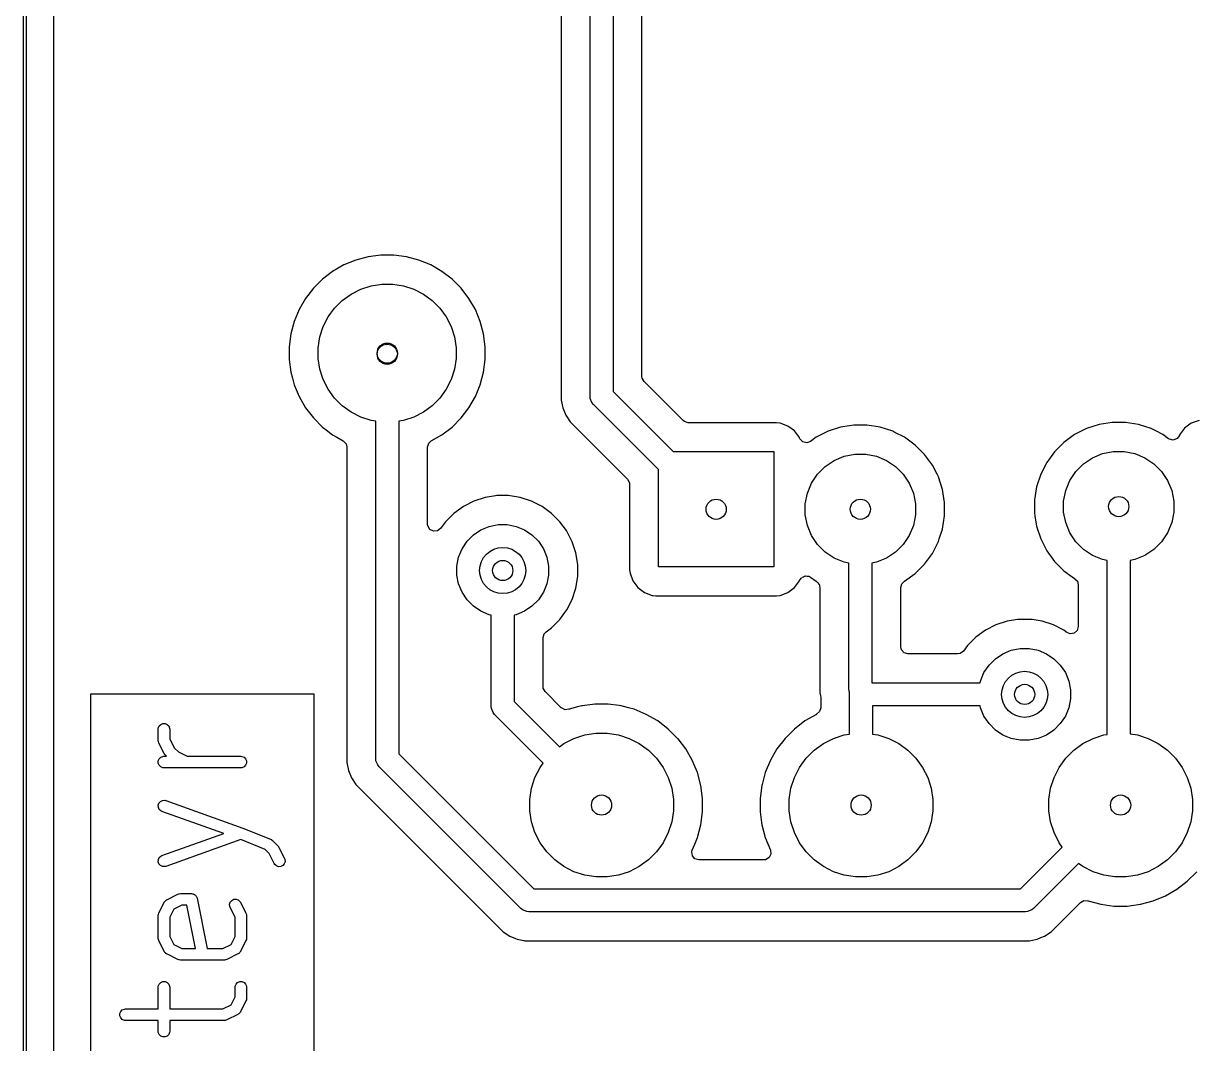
# Model space of a CAD drawing. Header units: millimetres. Extents: x 121.3 to 153.8, y -119.7 to -62.2.
# Drawn here: x 121.27 to 141.58, y -100.44 to -82.75 of the extents above; entities that cross this region are included whole.
import ezdxf

# ---------------------------------------------------------------- set-up
doc = ezdxf.new("R2010")
doc.units = ezdxf.units.MM
doc.layers.add('BLACK', color=250, linetype='CONTINUOUS')

msp = doc.modelspace()

# ---------------------------------------------------------------- linework, layer by layer
at = {"layer": 'BLACK', "linetype": 'CONTINUOUS'}
for p, q in [((121.275, -114.71), (121.275, -67.21)), ((121.325, -67.21), (121.325, -114.71)), ((132.0005, -88.868481), (132.0005, -70.921518)), ((131.5, -73.027681), (131.5, -89.127157)), ((131.1, -89.21), (131.1, -73.230785)), ((130.5995, -73.855285), (130.5995, -89.141006)), ((121.8005, -109.207731), (121.8005, -80.6597)), ((127.036046, -86.849699), (126.830114, -86.934999)), ((127.036056, -86.849696), (127.036046, -86.849699)), ((127.251374, -86.792002), (127.036056, -86.849696)), ((127.251377, -86.792001), (127.251374, -86.792002)), ((127.251384, -86.792), (127.251377, -86.792001)), ((127.47237, -86.762907), (127.251384, -86.792)), ((127.472374, -86.762906), (127.47237, -86.762907)), ((127.47238, -86.762906), (127.472374, -86.762906)), ((127.695294, -86.762906), (127.47238, -86.762906)), ((127.6953, -86.762906), (127.695294, -86.762906)), ((127.695303, -86.762907), (127.6953, -86.762906)), ((127.916289, -86.792), (127.695303, -86.762907)), ((127.916294, -86.792001), (127.916289, -86.792)), ((127.9163, -86.792002), (127.916294, -86.792001)), ((128.131618, -86.849696), (127.9163, -86.792002)), ((128.13162, -86.849697), (128.131618, -86.849696)), ((128.131627, -86.849699), (128.13162, -86.849697)), ((128.337559, -86.934999), (128.131627, -86.849699)), ((126.637054, -87.046464), (126.460214, -87.182157)), ((126.637063, -87.046458), (126.637054, -87.046464)), ((126.83011, -86.935001), (126.637063, -87.046458)), ((126.830114, -86.934999), (126.83011, -86.935001)), ((128.337563, -86.935001), (128.337559, -86.934999)), ((128.530611, -87.046458), (128.337563, -86.935001)), ((128.530617, -87.046463), (128.530611, -87.046458)), ((128.530619, -87.046464), (128.530617, -87.046463)), ((128.707459, -87.182157), (128.530619, -87.046464)), ((126.460207, -87.182163), (126.302594, -87.339776)), ((126.460214, -87.182157), (126.460207, -87.182163)), ((127.124617, -87.354751), (127.303703, -87.296562)), ((127.303703, -87.296562), (127.489686, -87.267105)), ((127.489686, -87.267105), (127.677988, -87.267105)), ((127.677988, -87.267105), (127.863971, -87.296562)), ((127.863971, -87.296562), (128.043057, -87.354751)), ((128.707466, -87.182163), (128.707459, -87.182157)), ((128.865079, -87.339776), (128.707466, -87.182163)), ((126.166889, -87.516632), (126.055432, -87.709679)), ((126.166895, -87.516623), (126.166889, -87.516632)), ((126.302588, -87.339783), (126.166895, -87.516623)), ((126.302594, -87.339776), (126.302588, -87.339783)), ((126.804499, -87.550919), (126.956839, -87.440238)), ((126.956839, -87.440238), (127.124617, -87.354751)), ((128.043057, -87.354751), (128.210835, -87.440238)), ((128.210835, -87.440238), (128.363175, -87.550919)), ((128.865084, -87.339782), (128.865079, -87.339776)), ((129.000785, -87.516632), (128.865084, -87.339782)), ((129.112242, -87.70968), (129.000785, -87.516632)), ((126.05543, -87.709683), (125.97013, -87.915615)), ((126.055432, -87.709679), (126.05543, -87.709683)), ((126.560669, -87.836408), (126.67135, -87.684068)), ((126.67135, -87.684068), (126.804499, -87.550919)), ((128.363175, -87.550919), (128.496324, -87.684068)), ((128.496324, -87.684068), (128.607005, -87.836408)), ((129.197547, -87.915625), (129.112242, -87.70968)), ((125.970127, -87.915625), (125.912434, -88.13094)), ((125.97013, -87.915615), (125.970127, -87.915625)), ((126.475182, -88.004186), (126.560669, -87.836408)), ((128.607005, -87.836408), (128.692492, -88.004186)), ((129.255241, -88.130943), (129.197547, -87.915625)), ((125.912431, -88.130953), (125.883338, -88.351939)), ((125.912434, -88.13094), (125.912431, -88.130953)), ((126.416993, -88.183272), (126.475182, -88.004186)), ((128.692492, -88.004186), (128.750681, -88.183272)), ((129.284337, -88.351949), (129.255241, -88.130943)), ((126.387536, -88.369255), (126.416993, -88.183272)), ((128.750681, -88.183272), (128.780138, -88.369255)), ((125.883338, -88.351939), (125.883337, -88.351955)), ((125.883337, -88.351955), (125.883337, -88.574856)), ((126.387536, -88.557557), (126.387536, -88.369255)), ((128.780138, -88.369255), (128.780138, -88.557557)), ((129.284337, -88.574863), (129.284337, -88.351949)), ((125.883337, -88.574856), (125.883338, -88.574872)), ((125.883338, -88.574872), (125.912431, -88.795858)), ((126.416993, -88.74354), (126.387536, -88.557557)), ((126.475182, -88.922626), (126.416993, -88.74354)), ((128.750681, -88.74354), (128.692492, -88.922626)), ((128.780138, -88.557557), (128.750681, -88.74354)), ((129.255241, -88.795869), (129.284337, -88.574863)), ((125.912431, -88.795858), (125.912432, -88.795863)), ((125.912432, -88.795863), (125.912433, -88.795869)), ((125.912433, -88.795869), (125.938952, -88.894839)), ((125.938952, -88.894839), (125.970127, -89.011186)), ((126.560669, -89.090404), (126.475182, -88.922626)), ((128.692492, -88.922626), (128.607005, -89.090404)), ((129.197547, -89.011187), (129.255241, -88.795869)), ((132.003334, -88.894839), (132.0005, -88.868481)), ((132.036819, -88.956162), (132.003334, -88.894839)), ((125.970127, -89.011186), (125.97013, -89.011196)), ((125.97013, -89.011196), (126.05543, -89.217128)), ((126.67135, -89.242744), (126.560669, -89.090404)), ((128.607005, -89.090404), (128.496324, -89.242744)), ((129.112242, -89.217132), (129.197547, -89.011187)), ((130.5995, -89.141006), (130.5995, -89.278994)), ((131.5, -89.127157), (132.543985, -90.171142)), ((132.71498, -89.634323), (132.036819, -88.956162)), ((126.05543, -89.217128), (126.055432, -89.217132)), ((126.055432, -89.217132), (126.166889, -89.41018)), ((126.804499, -89.375893), (126.67135, -89.242744)), ((128.496324, -89.242744), (128.363175, -89.375893)), ((129.000785, -89.41018), (129.112242, -89.217132)), ((130.5995, -89.278996), (130.599499, -89.278996)), ((130.599499, -89.278996), (130.626418, -89.414322)), ((130.5995, -89.278994), (130.5995, -89.278996)), ((131.103843, -89.249018), (131.1, -89.21)), ((131.133706, -89.321114), (131.103843, -89.249018)), ((131.158579, -89.351421), (131.133706, -89.321114)), ((132.287361, -90.480203), (131.158579, -89.351421)), ((126.166889, -89.41018), (126.166894, -89.410186)), ((126.166894, -89.410186), (126.166895, -89.410188)), ((126.166895, -89.410188), (126.302588, -89.587028)), ((126.956839, -89.486574), (126.804499, -89.375893)), ((127.124617, -89.572061), (126.956839, -89.486574)), ((128.210835, -89.486574), (128.043057, -89.572061)), ((128.363175, -89.375893), (128.210835, -89.486574)), ((128.865084, -89.58703), (129.000785, -89.41018)), ((130.626418, -89.414322), (130.626421, -89.414332)), ((130.626421, -89.414332), (130.679222, -89.541807)), ((130.679222, -89.541807), (130.755887, -89.656545)), ((126.302588, -89.587028), (126.302594, -89.587035)), ((126.302594, -89.587035), (126.460207, -89.744648)), ((126.460207, -89.744648), (126.460214, -89.744654)), ((126.460214, -89.744654), (126.524062, -89.793646)), ((127.303703, -89.63025), (127.124617, -89.572061)), ((127.383837, -89.642942), (127.303703, -89.63025)), ((127.383837, -95.493837), (127.383837, -89.642942)), ((127.863971, -89.63025), (127.783837, -89.642942)), ((127.783837, -89.642942), (127.783837, -95.410994)), ((128.043057, -89.572061), (127.863971, -89.63025)), ((128.530611, -89.880354), (128.707461, -89.744653)), ((128.707461, -89.744653), (128.865084, -89.58703)), ((130.755887, -89.656545), (130.755888, -89.656546)), ((130.755888, -89.656546), (131.750542, -90.651199)), ((132.735622, -89.650957), (132.71498, -89.634323)), ((132.802661, -89.670642), (132.735622, -89.650957)), ((134.335226, -89.670642), (132.802661, -89.670642)), ((134.335234, -89.670642), (134.335226, -89.670642)), ((134.335242, -89.670642), (134.335234, -89.670642)), ((134.335244, -89.670643), (134.335242, -89.670642)), ((134.394844, -89.67705), (134.335244, -89.670643)), ((134.529689, -89.727344), (134.394843, -89.67705)), ((134.394843, -89.67705), (134.394844, -89.67705)), ((134.529696, -89.727348), (134.529689, -89.727344)), ((134.644905, -89.813594), (134.529696, -89.727348)), ((135.445355, -89.746605), (135.226726, -89.817642)), ((135.445358, -89.746605), (135.445355, -89.746605)), ((135.596731, -89.722629), (135.445358, -89.746605)), ((135.672417, -89.710642), (135.596731, -89.722629)), ((135.902305, -89.710642), (135.672417, -89.710642)), ((135.97799, -89.722629), (135.902305, -89.710642)), ((136.129364, -89.746605), (135.97799, -89.722629)), ((136.347995, -89.817642), (136.129364, -89.746605)), ((139.92529, -89.699764), (139.706661, -89.770801)), ((139.925293, -89.699764), (139.92529, -89.699764)), ((140.076666, -89.675788), (139.925293, -89.699764)), ((140.152352, -89.663801), (140.076666, -89.675788)), ((140.38224, -89.663801), (140.152352, -89.663801)), ((140.457925, -89.675788), (140.38224, -89.663801)), ((140.609299, -89.699764), (140.457925, -89.675788)), ((140.82793, -89.770801), (140.609299, -89.699764)), ((141.52496, -89.680507), (141.409751, -89.766753)), ((141.524967, -89.680503), (141.52496, -89.680507)), ((141.659812, -89.630209), (141.524967, -89.680503)), ((126.524062, -89.793646), (126.637063, -89.880354)), ((126.637063, -89.880354), (126.637065, -89.880355)), ((126.637065, -89.880355), (126.637069, -89.880358)), ((126.637069, -89.880358), (126.709218, -89.922013)), ((126.709218, -89.922013), (126.821337, -89.986745)), ((128.346336, -89.986745), (128.530611, -89.880354)), ((134.644908, -89.813597), (134.644905, -89.813594)), ((134.731154, -89.928806), (134.644908, -89.813597)), ((134.731159, -89.928815), (134.731154, -89.928806)), ((134.734115, -89.93674), (134.731159, -89.928815)), ((134.740627, -89.951274), (134.734115, -89.93674)), ((134.789321, -90.00138), (134.740627, -89.951274)), ((135.021892, -89.92201), (134.923182, -89.993727)), ((135.226726, -89.817642), (135.021892, -89.92201)), ((136.386167, -89.837092), (136.347995, -89.817642)), ((136.55283, -89.922011), (136.386167, -89.837092)), ((136.552832, -89.922012), (136.55283, -89.922011)), ((136.552833, -89.922013), (136.552832, -89.922012)), ((136.738806, -90.057129), (136.552833, -89.922013)), ((139.501823, -89.875172), (139.31585, -90.010288)), ((139.706661, -89.770801), (139.501823, -89.875172)), ((140.911915, -89.813594), (140.82793, -89.770801)), ((141.032765, -89.87517), (140.911915, -89.813594)), ((141.032767, -89.875171), (141.032765, -89.87517)), ((141.032768, -89.875172), (141.032767, -89.875171)), ((141.131474, -89.946885), (141.032768, -89.875172)), ((141.144927, -89.955397), (141.131474, -89.946885)), ((141.2132, -89.970251), (141.144927, -89.955397)), ((141.278665, -89.945837), (141.2132, -89.970251)), ((141.320539, -89.889906), (141.278665, -89.945837)), ((141.323497, -89.881973), (141.320539, -89.889906)), ((141.323502, -89.881965), (141.323497, -89.881973)), ((141.409748, -89.766756), (141.323502, -89.881965)), ((141.409751, -89.766753), (141.409748, -89.766756)), ((126.821337, -89.986745), (126.869553, -90.037312)), ((126.869553, -90.037312), (126.883337, -90.094132)), ((126.883337, -90.094132), (126.883337, -95.424843)), ((128.284337, -90.094132), (128.304022, -90.027093)), ((128.284337, -91.430628), (128.284337, -90.094132)), ((128.304022, -90.027093), (128.346336, -89.986745)), ((134.857375, -90.017206), (134.789321, -90.00138)), ((134.923182, -89.993727), (134.857375, -90.017206)), ((136.738811, -90.057133), (136.738806, -90.057129)), ((136.901369, -90.219691), (136.738811, -90.057133)), ((139.315845, -90.010292), (139.153287, -90.17285)), ((139.31585, -90.010288), (139.315845, -90.010292)), ((132.543985, -90.171142), (134.287361, -90.171142)), ((134.287361, -90.171142), (134.287361, -92.171142)), ((135.178343, -90.429052), (135.33482, -90.324498)), ((135.33482, -90.324498), (135.508688, -90.252479)), ((135.508688, -90.252479), (135.693265, -90.215765)), ((135.693265, -90.215765), (135.881457, -90.215765)), ((135.881457, -90.215765), (136.066034, -90.252479)), ((136.066034, -90.252479), (136.239902, -90.324498)), ((136.239902, -90.324498), (136.396379, -90.429052)), ((136.901373, -90.219696), (136.901369, -90.219691)), ((137.002457, -90.358828), (136.901373, -90.219696)), ((137.036492, -90.405673), (137.002457, -90.358828)), ((139.018167, -90.358828), (138.913796, -90.563666)), ((139.153283, -90.172855), (139.018167, -90.358828)), ((139.153287, -90.17285), (139.153283, -90.172855)), ((139.658278, -90.382211), (139.814755, -90.277657)), ((139.814755, -90.277657), (139.988623, -90.205638)), ((139.988623, -90.205638), (140.1732, -90.168924)), ((140.1732, -90.168924), (140.361392, -90.168924)), ((140.361392, -90.168924), (140.545969, -90.205638)), ((140.545969, -90.205638), (140.719837, -90.277657)), ((140.719837, -90.277657), (140.876314, -90.382211)), ((132.287361, -92.171142), (132.287361, -90.480203)), ((134.940717, -90.718601), (135.045271, -90.562124)), ((135.045271, -90.562124), (135.178343, -90.429052)), ((136.396379, -90.429052), (136.529451, -90.562124)), ((136.529451, -90.562124), (136.634005, -90.718601)), ((137.116992, -90.563664), (137.036492, -90.405673)), ((137.14086, -90.610507), (137.116992, -90.563664)), ((138.913796, -90.563666), (138.842759, -90.782295)), ((139.420652, -90.67176), (139.525206, -90.515283)), ((139.525206, -90.515283), (139.658278, -90.382211)), ((140.876314, -90.382211), (141.009386, -90.515283)), ((141.009386, -90.515283), (141.11394, -90.67176)), ((131.750542, -90.651199), (131.784027, -90.712522)), ((131.784027, -90.712522), (131.786861, -90.73888)), ((131.786861, -90.73888), (131.786861, -92.219012)), ((134.868698, -90.892469), (134.940717, -90.718601)), ((136.634005, -90.718601), (136.706024, -90.892469)), ((137.211897, -90.829136), (137.14086, -90.610507)), ((139.348633, -90.845628), (139.420652, -90.67176)), ((141.11394, -90.67176), (141.185959, -90.845628)), ((129.281289, -90.964983), (129.0866, -91.028242)), ((129.459153, -90.936812), (129.281289, -90.964983)), ((129.483472, -90.932961), (129.459153, -90.936812)), ((129.688176, -90.932961), (129.483472, -90.932961)), ((129.715819, -90.937339), (129.688176, -90.932961)), ((129.890358, -90.964983), (129.715819, -90.937339)), ((130.085047, -91.028242), (129.890358, -90.964983)), ((134.831984, -91.077046), (134.868698, -90.892469)), ((136.706024, -90.892469), (136.742738, -91.077046)), ((137.211897, -90.829137), (137.211897, -90.829136)), ((137.211898, -90.829141), (137.211897, -90.829137)), ((137.247861, -91.056198), (137.211898, -90.829141)), ((138.842759, -90.7823), (138.806796, -91.009357)), ((138.842759, -90.782295), (138.842759, -90.782298)), ((138.842759, -90.782298), (138.842759, -90.7823)), ((139.311919, -91.030205), (139.348633, -90.845628)), ((141.185959, -90.845628), (141.222673, -91.030205)), ((128.90421, -91.121176), (128.73861, -91.241489)), ((129.0866, -91.028242), (128.90421, -91.121176)), ((130.210477, -91.092152), (130.085047, -91.028242)), ((130.267434, -91.121174), (130.210477, -91.092152)), ((130.267436, -91.121175), (130.267434, -91.121174)), ((130.267437, -91.121176), (130.267436, -91.121175)), ((130.433037, -91.241489), (130.267437, -91.121176)), ((134.831984, -91.265238), (134.831984, -91.077046)), ((136.742738, -91.077046), (136.742738, -91.265238)), ((137.247861, -91.286086), (137.247861, -91.056198)), ((138.806796, -91.009357), (138.806796, -91.239245)), ((139.311919, -91.218397), (139.311919, -91.030205)), ((141.222673, -91.030205), (141.222673, -91.218397)), ((128.73861, -91.241489), (128.593856, -91.386243)), ((130.577795, -91.386247), (130.433037, -91.241489)), ((134.868698, -91.449815), (134.831984, -91.265238)), ((136.742738, -91.265238), (136.706024, -91.449815)), ((137.211898, -91.513143), (137.247861, -91.286086)), ((138.806796, -91.239245), (138.814215, -91.286085)), ((138.814215, -91.286085), (138.842759, -91.466303)), ((139.348633, -91.402974), (139.311919, -91.218397)), ((141.222673, -91.218397), (141.185959, -91.402974)), ((128.28756, -91.458714), (128.284337, -91.430628)), ((128.321917, -91.519553), (128.28756, -91.458714)), ((128.383712, -91.552158), (128.321917, -91.519553)), ((128.453325, -91.546179), (128.383712, -91.552158)), ((128.508655, -91.503513), (128.453325, -91.546179)), ((128.593852, -91.386248), (128.508655, -91.503513)), ((128.593856, -91.386243), (128.593852, -91.386248)), ((129.078309, -91.615053), (129.208707, -91.527924)), ((129.208707, -91.527924), (129.353596, -91.467909)), ((129.353596, -91.467909), (129.50741, -91.437313)), ((129.50741, -91.437313), (129.664238, -91.437313)), ((129.664238, -91.437313), (129.818052, -91.467909)), ((129.818052, -91.467909), (129.962941, -91.527924)), ((129.962941, -91.527924), (130.093339, -91.615053)), ((130.69038, -91.54121), (130.577795, -91.386247)), ((130.698111, -91.551851), (130.69038, -91.54121)), ((130.757327, -91.668068), (130.698111, -91.551851)), ((134.940717, -91.623683), (134.868698, -91.449815)), ((136.706024, -91.449815), (136.634005, -91.623683)), ((137.15608, -91.684935), (137.211897, -91.513147)), ((137.211897, -91.513146), (137.211898, -91.513143)), ((137.211897, -91.513147), (137.211897, -91.513146)), ((138.842759, -91.466303), (138.842759, -91.466306)), ((138.842759, -91.466306), (138.913796, -91.684935)), ((139.420652, -91.576842), (139.348633, -91.402974)), ((139.525206, -91.733319), (139.420652, -91.576842)), ((141.11394, -91.576842), (141.009386, -91.733319)), ((141.185959, -91.402974), (141.11394, -91.576842)), ((128.880287, -91.856344), (128.967416, -91.725946)), ((128.967416, -91.725946), (129.078309, -91.615053)), ((130.093339, -91.615053), (130.204232, -91.725946)), ((130.204232, -91.725946), (130.291361, -91.856344)), ((130.791042, -91.734237), (130.757327, -91.668068)), ((130.791042, -91.734239), (130.791042, -91.734237)), ((130.791044, -91.734242), (130.791042, -91.734239)), ((130.854301, -91.928927), (130.791044, -91.734242)), ((135.045271, -91.78016), (134.940717, -91.623683)), ((135.178343, -91.913232), (135.045271, -91.78016)), ((136.529451, -91.78016), (136.396379, -91.913232)), ((136.634005, -91.623683), (136.529451, -91.78016)), ((137.036492, -91.936611), (137.140859, -91.731779)), ((137.140859, -91.731779), (137.15608, -91.684935)), ((138.913796, -91.684935), (139.018167, -91.889773)), ((139.658278, -91.866391), (139.525206, -91.733319)), ((141.009386, -91.733319), (140.876314, -91.866391)), ((128.820272, -92.001233), (128.880287, -91.856344)), ((130.291361, -91.856344), (130.351376, -92.001233)), ((130.886324, -92.131109), (130.854301, -91.928927)), ((135.33482, -92.017786), (135.178343, -91.913232)), ((136.396379, -91.913232), (136.239902, -92.017786)), ((136.901368, -92.122594), (137.036492, -91.936611)), ((139.018167, -91.889773), (139.153283, -92.075746)), ((139.814755, -91.970945), (139.658278, -91.866391)), ((139.988623, -92.042964), (139.814755, -91.970945)), ((140.719837, -91.970945), (140.545969, -92.042964)), ((140.876314, -91.866391), (140.719837, -91.970945)), ((128.789676, -92.155047), (128.820272, -92.001233)), ((128.789676, -92.311875), (128.789676, -92.155047)), ((130.351376, -92.001233), (130.381972, -92.155047)), ((130.381972, -92.155047), (130.381972, -92.311875)), ((130.886324, -92.335813), (130.886324, -92.131109)), ((134.287361, -92.171142), (132.287361, -92.171142)), ((135.508688, -92.089805), (135.33482, -92.017786)), ((135.587361, -92.105453), (135.508688, -92.089805)), ((135.587361, -94.283), (135.587361, -92.105453)), ((136.066034, -92.089805), (135.987361, -92.105453)), ((135.987361, -92.105453), (135.987361, -94.18081)), ((136.239902, -92.017786), (136.066034, -92.089805)), ((136.738813, -92.285149), (136.901368, -92.122594)), ((139.153283, -92.075746), (139.153287, -92.075751)), ((139.153287, -92.075751), (139.315845, -92.238309)), ((140.067296, -92.058612), (139.988623, -92.042964)), ((140.067296, -95.075176), (140.067296, -92.058612)), ((140.545969, -92.042964), (140.467296, -92.058612)), ((140.467296, -92.058612), (140.467296, -95.064816)), ((128.820272, -92.465689), (128.789676, -92.311875)), ((130.381972, -92.311875), (130.351376, -92.465689)), ((130.854301, -92.537995), (130.886324, -92.335813)), ((131.786861, -92.219012), (131.786862, -92.219018)), ((131.786862, -92.219018), (131.793269, -92.278625)), ((131.793269, -92.278625), (131.843563, -92.41347)), ((134.734114, -92.405545), (134.749166, -92.385435)), ((134.749166, -92.385435), (134.760721, -92.36313)), ((134.760721, -92.36313), (134.769745, -92.357943)), ((134.769745, -92.357943), (134.775983, -92.34961)), ((134.775983, -92.34961), (134.799521, -92.340829)), ((134.799521, -92.340829), (134.821298, -92.328314)), ((134.821298, -92.328314), (134.831692, -92.328829)), ((134.831692, -92.328829), (134.841447, -92.325191)), ((134.841447, -92.325191), (134.865993, -92.33053)), ((134.865993, -92.33053), (134.891082, -92.331774)), ((134.891082, -92.331774), (134.90488, -92.338988)), ((134.90488, -92.338988), (134.90972, -92.340041)), ((134.90972, -92.340041), (134.922421, -92.348008)), ((134.922421, -92.348008), (134.922822, -92.348294)), ((134.922822, -92.348294), (135.021892, -92.420273)), ((136.55283, -92.420273), (136.738813, -92.285149)), ((139.315845, -92.238309), (139.31585, -92.238313)), ((139.31585, -92.238313), (139.461544, -92.344165)), ((139.461544, -92.344165), (139.501827, -92.373432)), ((139.501827, -92.373432), (139.501839, -92.373438)), ((139.501839, -92.373438), (139.505975, -92.375973)), ((139.505975, -92.375973), (139.504977, -92.377601)), ((139.504977, -92.377601), (139.549878, -92.419997)), ((128.880287, -92.610578), (128.820272, -92.465689)), ((130.351376, -92.465689), (130.291361, -92.610578)), ((130.791044, -92.73268), (130.854301, -92.537995)), ((131.843563, -92.41347), (131.843567, -92.413477)), ((131.843567, -92.413477), (131.929813, -92.528686)), ((131.929813, -92.528686), (131.929816, -92.528689)), ((131.929816, -92.528689), (132.045025, -92.614935)), ((134.529692, -92.614938), (134.644907, -92.528688)), ((134.644907, -92.528688), (134.731157, -92.413473)), ((134.731157, -92.413473), (134.734114, -92.405545)), ((135.021892, -92.420273), (135.027434, -92.423096)), ((135.027434, -92.423096), (135.034985, -92.428496)), ((135.034985, -92.428496), (135.051026, -92.448976)), ((135.051026, -92.448976), (135.069943, -92.466838)), ((135.069943, -92.466838), (135.072543, -92.476448)), ((135.072543, -92.476448), (135.078068, -92.483502)), ((135.078068, -92.483502), (135.079978, -92.503925)), ((135.079978, -92.503925), (135.086861, -92.529363)), ((135.086861, -92.529363), (135.086861, -94.351995)), ((136.487861, -92.529363), (136.507546, -92.462324)), ((136.487861, -93.55631), (136.487861, -92.529363)), ((136.507546, -92.462324), (136.549587, -92.424291)), ((136.548682, -92.422814), (136.552811, -92.420282)), ((136.549587, -92.424291), (136.548682, -92.422814)), ((136.552811, -92.420282), (136.55283, -92.420273)), ((139.549878, -92.419997), (139.566796, -92.482522)), ((139.566796, -92.482522), (139.566796, -93.205995)), ((128.967416, -92.740976), (128.880287, -92.610578)), ((129.078309, -92.851869), (128.967416, -92.740976)), ((130.204232, -92.740976), (130.093339, -92.851869)), ((130.291361, -92.610578), (130.204232, -92.740976)), ((130.698111, -92.915071), (130.791044, -92.73268)), ((132.045025, -92.614935), (132.045032, -92.614939)), ((132.045032, -92.614939), (132.179878, -92.665233)), ((132.179878, -92.665233), (132.179877, -92.665233)), ((132.179877, -92.665233), (132.186805, -92.665977)), ((132.186805, -92.665977), (132.239488, -92.671642)), ((132.239488, -92.671642), (134.335233, -92.671641)), ((134.335233, -92.671641), (134.394844, -92.665233)), ((134.394844, -92.665233), (134.529692, -92.614938)), ((129.208707, -92.938998), (129.078309, -92.851869)), ((129.353596, -92.999013), (129.208707, -92.938998)), ((129.385824, -93.005423), (129.353596, -92.999013)), ((129.385824, -94.585824), (129.385824, -93.005423)), ((129.818052, -92.999013), (129.785824, -93.005423)), ((129.785824, -93.005423), (129.785824, -94.502982)), ((129.962941, -92.938998), (129.818052, -92.999013)), ((130.093339, -92.851869), (129.962941, -92.938998)), ((130.577795, -93.080674), (130.662992, -92.963408)), ((130.662992, -92.963408), (130.698111, -92.915071)), ((130.433043, -93.225427), (130.57779, -93.08068)), ((130.57779, -93.08068), (130.577792, -93.080676)), ((130.577792, -93.080676), (130.577795, -93.080674)), ((138.137061, -93.175591), (137.954671, -93.268525)), ((138.33175, -93.112332), (138.137061, -93.175591)), ((138.509614, -93.084161), (138.33175, -93.112332)), ((138.533933, -93.08031), (138.509614, -93.084161)), ((138.738637, -93.08031), (138.533933, -93.08031)), ((138.76628, -93.084688), (138.738637, -93.08031)), ((138.940819, -93.112332), (138.76628, -93.084688)), ((139.135508, -93.175591), (138.940819, -93.112332)), ((139.317897, -93.268524), (139.135508, -93.175591)), ((139.566796, -93.205995), (139.547111, -93.273034)), ((130.286324, -93.395205), (130.306009, -93.328166)), ((130.286324, -94.244305), (130.286324, -93.395205)), ((130.306009, -93.328166), (130.337439, -93.294887)), ((130.337439, -93.294887), (130.433039, -93.22543)), ((130.433039, -93.225429), (130.433043, -93.225427)), ((130.433039, -93.22543), (130.433039, -93.225429)), ((137.789071, -93.388838), (137.644315, -93.533594)), ((137.954671, -93.268525), (137.789071, -93.388838)), ((139.369912, -93.306314), (139.317897, -93.268524)), ((139.425149, -93.328733), (139.369912, -93.306314)), ((139.494307, -93.318789), (139.425149, -93.328733)), ((139.547111, -93.273034), (139.494307, -93.318789)), ((136.499067, -93.607821), (136.487861, -93.55631)), ((136.544822, -93.660625), (136.499067, -93.607821)), ((137.644315, -93.533594), (137.57486, -93.629194)), ((138.259168, -93.675273), (138.404057, -93.615258)), ((138.404057, -93.615258), (138.557871, -93.584662)), ((138.557871, -93.584662), (138.714699, -93.584662)), ((138.714699, -93.584662), (138.868513, -93.615258)), ((138.868513, -93.615258), (139.013402, -93.675273)), ((136.611861, -93.68031), (136.544822, -93.660625)), ((137.474541, -93.68031), (136.611861, -93.68031)), ((137.51953, -93.671861), (137.474541, -93.68031)), ((137.57486, -93.629194), (137.51953, -93.671861)), ((138.017877, -93.873295), (138.12877, -93.762402)), ((138.12877, -93.762402), (138.259168, -93.675273)), ((139.013402, -93.675273), (139.1438, -93.762402)), ((139.1438, -93.762402), (139.254693, -93.873295)), ((137.870733, -94.148582), (137.930748, -94.003693)), ((137.930748, -94.003693), (138.017877, -93.873295)), ((139.254693, -93.873295), (139.341822, -94.003693)), ((139.341822, -94.003693), (139.401837, -94.148582)), ((135.987361, -94.18081), (137.864322, -94.18081)), ((137.864322, -94.18081), (137.870733, -94.148582)), ((139.401837, -94.148582), (139.432433, -94.302396)), ((126.31815, -94.377681), (122.438193, -94.377681)), ((122.438193, -94.377681), (122.438193, -109.207731)), ((126.31815, -105.261357), (126.31815, -94.377681)), ((130.289158, -94.270663), (130.286324, -94.244305)), ((130.322643, -94.331986), (130.289158, -94.270663)), ((130.602138, -94.611481), (130.322643, -94.331986)), ((135.086861, -94.351995), (135.097117, -94.403552)), ((135.097117, -94.403552), (135.0995, -94.427745)), ((135.0995, -94.427745), (135.0995, -94.612574)), ((135.591204, -94.322018), (135.587361, -94.283)), ((135.6, -94.343253), (135.591204, -94.322018)), ((135.6, -95.069996), (135.6, -94.343253)), ((139.432433, -94.302396), (139.432433, -94.459224)), ((129.389667, -94.624842), (129.385824, -94.585824)), ((129.41953, -94.696938), (129.389667, -94.624842)), ((129.785824, -94.502982), (130.571677, -95.288835)), ((130.605304, -94.614537), (130.602138, -94.611481)), ((130.667777, -94.645825), (130.605304, -94.614537)), ((130.884703, -94.599028), (130.736113, -94.638842)), ((130.957762, -94.579452), (130.884703, -94.599028)), ((130.968715, -94.578009), (130.957762, -94.579452)), ((131.185258, -94.5495), (130.968715, -94.578009)), ((131.185266, -94.5495), (131.185258, -94.5495)), ((131.414734, -94.5495), (131.185266, -94.5495)), ((131.414741, -94.5495), (131.414734, -94.5495)), ((131.604215, -94.574446), (131.414741, -94.5495)), ((131.642238, -94.579452), (131.604215, -94.574446)), ((131.765852, -94.612574), (131.642238, -94.579452)), ((131.863887, -94.638842), (131.765852, -94.612574)), ((135.0995, -94.612574), (135.079815, -94.679613)), ((137.864322, -94.58081), (136, -94.58081)), ((136, -94.58081), (136, -95.069996)), ((137.870733, -94.613038), (137.864322, -94.58081)), ((137.930748, -94.757927), (137.870733, -94.613038)), ((139.401837, -94.613038), (139.341822, -94.757927)), ((139.432433, -94.459224), (139.401837, -94.613038)), ((129.444403, -94.727245), (129.41953, -94.696938)), ((130.288835, -95.571677), (129.444403, -94.727245)), ((130.731852, -94.638949), (130.667777, -94.645825)), ((130.73226, -94.64015), (130.731852, -94.638949)), ((130.736113, -94.638842), (130.73226, -94.64015)), ((132.075876, -94.72665), (131.863887, -94.638842)), ((132.07589, -94.726657), (132.075876, -94.72665)), ((132.274617, -94.841392), (132.07589, -94.726657)), ((135.024109, -94.726657), (134.825382, -94.841392)), ((135.024553, -94.726438), (135.024109, -94.726657)), ((135.027011, -94.725368), (135.024553, -94.726438)), ((135.02739, -94.725039), (135.027011, -94.725368)), ((135.027758, -94.724858), (135.02739, -94.725039)), ((135.079815, -94.679613), (135.02771, -94.724761)), ((135.02771, -94.724761), (135.027758, -94.724858)), ((138.017877, -94.888325), (137.930748, -94.757927)), ((139.341822, -94.757927), (139.254693, -94.888325)), ((123.611504, -94.983181), (123.613425, -94.963672)), ((123.611504, -95.173658), (123.611504, -94.983181)), ((123.613425, -94.963672), (123.628357, -94.927624)), ((123.628357, -94.927624), (123.655947, -94.900034)), ((123.655947, -94.900034), (123.691995, -94.885102)), ((123.691995, -94.885102), (123.731013, -94.885102)), ((123.731013, -94.885102), (123.767061, -94.900034)), ((123.767061, -94.900034), (123.794651, -94.927624)), ((123.794651, -94.927624), (123.809583, -94.963672)), ((123.809583, -94.963672), (123.811504, -94.983181)), ((123.811504, -94.983181), (123.811504, -95.150051)), ((132.456661, -94.981081), (132.274617, -94.841392)), ((132.45667, -94.981089), (132.456661, -94.981081)), ((132.618911, -95.14333), (132.45667, -94.981089)), ((134.643338, -94.981081), (134.481081, -95.143338)), ((134.825382, -94.841392), (134.643338, -94.981081)), ((138.12877, -94.999218), (138.017877, -94.888325)), ((138.259168, -95.086347), (138.12877, -94.999218)), ((139.1438, -94.999218), (139.013402, -95.086347)), ((139.254693, -94.888325), (139.1438, -94.999218)), ((123.613425, -95.193167), (123.611504, -95.173658)), ((123.6148, -95.196487), (123.613425, -95.193167)), ((123.615055, -95.200071), (123.6148, -95.196487)), ((123.622061, -95.218379), (123.615055, -95.200071)), ((123.717299, -95.408856), (123.622061, -95.218379)), ((123.811504, -95.150051), (123.888927, -95.304897)), ((130.571677, -95.288835), (130.646877, -95.2342)), ((130.646877, -95.2342), (130.821646, -95.145151)), ((130.821646, -95.145151), (131.008193, -95.084538)), ((131.008193, -95.084538), (131.201926, -95.053853)), ((131.201926, -95.053853), (131.398074, -95.053853)), ((131.398074, -95.053853), (131.591807, -95.084538)), ((131.591807, -95.084538), (131.778354, -95.145151)), ((131.778354, -95.145151), (131.953123, -95.2342)), ((131.953123, -95.2342), (132.11181, -95.349493)), ((132.618918, -95.143338), (132.618911, -95.14333)), ((132.618919, -95.143339), (132.618918, -95.143338)), ((132.625809, -95.152318), (132.618919, -95.143339)), ((132.758607, -95.325382), (132.625809, -95.152318)), ((134.481081, -95.143338), (134.341392, -95.325382)), ((134.98819, -95.349493), (135.146877, -95.2342)), ((135.146877, -95.2342), (135.321646, -95.145151)), ((135.321646, -95.145151), (135.508193, -95.084538)), ((135.508193, -95.084538), (135.6, -95.069996)), ((136, -95.069996), (136.091807, -95.084538)), ((136.091807, -95.084538), (136.278354, -95.145151)), ((136.278354, -95.145151), (136.453123, -95.2342)), ((136.453123, -95.2342), (136.61181, -95.349493)), ((138.404057, -95.146362), (138.259168, -95.086347)), ((138.557871, -95.176958), (138.404057, -95.146362)), ((138.714699, -95.176958), (138.557871, -95.176958)), ((138.868513, -95.146362), (138.714699, -95.176958)), ((139.013402, -95.086347), (138.868513, -95.146362)), ((139.48819, -95.349493), (139.646877, -95.2342)), ((139.646877, -95.2342), (139.821646, -95.145151)), ((139.821646, -95.145151), (140.008193, -95.084538)), ((140.008193, -95.084538), (140.067296, -95.075176)), ((140.467296, -95.064816), (140.591807, -95.084538)), ((140.591807, -95.084538), (140.778354, -95.145151)), ((140.778354, -95.145151), (140.953123, -95.2342)), ((140.953123, -95.2342), (141.11181, -95.349493)), ((123.722585, -95.417254), (123.717299, -95.408856)), ((123.723595, -95.419691), (123.722585, -95.417254)), ((123.725846, -95.422434), (123.723595, -95.419691)), ((123.727742, -95.425446), (123.725846, -95.422434)), ((123.729739, -95.427178), (123.727742, -95.425446)), ((123.736031, -95.434845), (123.729739, -95.427178)), ((123.755796, -95.45461), (123.736031, -95.434845)), ((123.888927, -95.304897), (123.961216, -95.377186)), ((123.961216, -95.377186), (124.116065, -95.45461)), ((126.883337, -95.424843), (126.883337, -95.562831)), ((127.783837, -95.410994), (130.123843, -97.751)), ((132.11181, -95.349493), (132.250507, -95.48819)), ((132.758608, -95.325385), (132.758607, -95.325382)), ((132.758611, -95.325388), (132.758608, -95.325385)), ((132.873344, -95.524112), (132.758611, -95.325388)), ((134.341392, -95.325382), (134.226657, -95.524109)), ((134.849493, -95.48819), (134.98819, -95.349493)), ((136.61181, -95.349493), (136.750507, -95.48819)), ((139.349493, -95.48819), (139.48819, -95.349493)), ((141.11181, -95.349493), (141.250507, -95.48819)), ((123.613425, -95.535101), (123.628357, -95.499053)), ((123.613425, -95.574119), (123.613425, -95.535101)), ((123.628357, -95.610167), (123.613425, -95.574119)), ((123.628357, -95.499053), (123.655947, -95.471463)), ((123.655947, -95.637757), (123.628357, -95.610167)), ((123.655947, -95.471463), (123.691995, -95.456531)), ((123.691995, -95.652689), (123.655947, -95.637757)), ((123.691995, -95.456531), (123.711504, -95.45461)), ((123.711504, -95.45461), (123.755796, -95.45461)), ((124.116065, -95.45461), (125.044838, -95.45461)), ((125.044838, -95.45461), (125.064347, -95.456531)), ((125.064347, -95.456531), (125.100395, -95.471463)), ((125.100395, -95.637757), (125.064347, -95.652689)), ((125.100395, -95.471463), (125.127985, -95.499053)), ((125.127985, -95.610167), (125.100395, -95.637757)), ((125.127985, -95.499053), (125.142917, -95.535101)), ((125.142917, -95.574119), (125.127985, -95.610167)), ((125.142917, -95.535101), (125.142917, -95.574119)), ((126.883337, -95.562833), (126.883336, -95.562833)), ((126.883336, -95.562833), (126.910255, -95.698159)), ((126.883337, -95.562831), (126.883337, -95.562833)), ((127.38768, -95.532855), (127.383837, -95.493837)), ((127.417543, -95.604951), (127.38768, -95.532855)), ((127.442416, -95.635258), (127.417543, -95.604951)), ((129.899578, -98.092421), (127.442416, -95.635258)), ((130.145151, -95.821646), (130.2342, -95.646877)), ((130.2342, -95.646877), (130.288835, -95.571677)), ((132.250507, -95.48819), (132.3658, -95.646877)), ((132.3658, -95.646877), (132.454849, -95.821646)), ((132.873346, -95.524117), (132.873344, -95.524112)), ((132.873349, -95.524123), (132.873346, -95.524117)), ((132.905664, -95.602138), (132.873349, -95.524123)), ((132.961158, -95.736113), (132.905664, -95.602138)), ((134.22665, -95.524123), (134.138842, -95.736112)), ((134.226657, -95.524109), (134.22665, -95.524123)), ((134.645151, -95.821646), (134.7342, -95.646877)), ((134.7342, -95.646877), (134.849493, -95.48819)), ((136.750507, -95.48819), (136.8658, -95.646877)), ((136.8658, -95.646877), (136.954849, -95.821646)), ((139.145151, -95.821646), (139.2342, -95.646877)), ((139.2342, -95.646877), (139.349493, -95.48819)), ((141.250507, -95.48819), (141.3658, -95.646877)), ((141.3658, -95.646877), (141.454849, -95.821646)), ((123.711504, -95.65461), (123.691995, -95.652689)), ((125.044838, -95.65461), (123.711504, -95.65461)), ((125.064347, -95.652689), (125.044838, -95.65461)), ((126.910255, -95.698159), (126.910258, -95.698169)), ((126.910258, -95.698169), (126.963059, -95.825644)), ((126.963059, -95.825644), (127.039724, -95.940382)), ((130.084538, -96.008193), (130.145151, -95.821646)), ((132.454849, -95.821646), (132.515462, -96.008193)), ((133.020548, -95.957762), (132.961158, -95.736113)), ((134.114851, -95.825648), (134.08411, -95.94038)), ((134.138842, -95.736112), (134.114851, -95.825648)), ((134.584538, -96.008193), (134.645151, -95.821646)), ((136.954849, -95.821646), (137.015462, -96.008193)), ((139.084538, -96.008193), (139.145151, -95.821646)), ((141.454849, -95.821646), (141.515462, -96.008193)), ((127.039724, -95.940382), (129.594454, -98.495112)), ((130.053853, -96.201926), (130.084538, -96.008193)), ((132.515462, -96.008193), (132.546147, -96.201926)), ((133.0505, -96.185266), (133.020548, -95.957762)), ((134.079451, -95.95777), (134.0495, -96.185258)), ((134.079453, -95.957759), (134.079451, -95.95777)), ((134.08411, -95.94038), (134.079453, -95.957759)), ((134.553853, -96.201926), (134.584538, -96.008193)), ((137.015462, -96.008193), (137.046147, -96.201926)), ((139.053853, -96.201926), (139.084538, -96.008193)), ((141.515462, -96.008193), (141.546147, -96.201926)), ((123.6257, -96.265155), (123.651887, -96.236229)), ((123.651887, -96.236229), (123.687149, -96.219526)), ((123.687149, -96.219526), (123.726119, -96.217588)), ((123.726119, -96.217588), (123.745138, -96.222341)), ((123.745138, -96.222341), (125.078472, -96.698532)), ((130.053853, -96.398074), (130.053853, -96.201926)), ((132.546147, -96.201926), (132.546147, -96.398074)), ((133.0505, -96.414734), (133.0505, -96.185266)), ((134.0495, -96.185258), (134.0495, -96.414741)), ((134.553853, -96.398074), (134.553853, -96.201926)), ((137.046147, -96.201926), (137.046147, -96.398074)), ((139.053853, -96.398074), (139.053853, -96.201926)), ((141.546147, -96.201926), (141.546147, -96.398074)), ((123.612577, -96.3019), (123.6257, -96.265155)), ((123.614515, -96.34087), (123.612577, -96.3019)), ((123.631218, -96.376132), (123.614515, -96.34087)), ((123.660144, -96.402319), (123.631218, -96.376132)), ((123.67787, -96.410689), (123.660144, -96.402319)), ((124.747517, -96.792706), (123.67787, -96.410689)), ((130.084538, -96.591807), (130.053853, -96.398074)), ((132.546147, -96.398074), (132.515462, -96.591807)), ((133.020548, -96.642238), (133.0505, -96.414734)), ((134.0495, -96.414741), (134.074446, -96.604215)), ((134.584538, -96.591807), (134.553853, -96.398074)), ((137.046147, -96.398074), (137.015462, -96.591807)), ((139.084538, -96.591807), (139.053853, -96.398074)), ((141.546147, -96.398074), (141.515462, -96.591807)), ((130.145151, -96.778354), (130.084538, -96.591807)), ((132.515462, -96.591807), (132.454849, -96.778354)), ((132.961158, -96.863887), (133.020548, -96.642238)), ((134.074446, -96.604215), (134.079452, -96.642238)), ((134.079452, -96.642238), (134.079453, -96.64224)), ((134.079453, -96.64224), (134.138842, -96.863887)), ((134.645151, -96.778354), (134.584538, -96.591807)), ((137.015462, -96.591807), (136.954849, -96.778354)), ((139.145151, -96.778354), (139.084538, -96.591807)), ((141.515462, -96.591807), (141.454849, -96.778354)), ((123.67787, -97.174722), (124.747517, -96.792706)), ((125.078472, -96.698532), (125.080169, -96.699333)), ((125.080169, -96.699333), (125.081977, -96.699858)), ((125.081977, -96.699858), (125.558167, -96.890334)), ((130.2342, -96.953123), (130.145151, -96.778354)), ((132.454849, -96.778354), (132.3658, -96.953123)), ((132.914727, -96.97598), (132.961158, -96.863887)), ((134.138842, -96.863887), (134.227964, -97.079048)), ((134.7342, -96.953123), (134.645151, -96.778354)), ((136.954849, -96.778354), (136.8658, -96.953123)), ((139.2342, -96.953123), (139.145151, -96.778354)), ((141.454849, -96.778354), (141.3658, -96.953123)), ((125.042833, -96.899607), (123.745138, -97.36307)), ((125.46483, -97.068406), (125.042833, -96.899607)), ((125.53408, -97.137656), (125.46483, -97.068406)), ((125.558167, -96.890334), (125.575567, -96.899363)), ((125.575567, -96.899363), (125.576012, -96.899797)), ((125.576012, -96.899797), (125.576585, -96.900035)), ((125.576585, -96.900035), (125.591739, -96.912471)), ((125.591739, -96.912471), (125.686977, -97.007709)), ((125.686977, -97.007709), (125.693268, -97.015375)), ((125.693268, -97.015375), (125.695266, -97.017108)), ((125.695266, -97.017108), (125.697161, -97.020119)), ((125.697161, -97.020119), (125.699413, -97.022863)), ((125.699413, -97.022863), (125.700422, -97.0253)), ((125.700422, -97.0253), (125.705709, -97.033699)), ((125.705709, -97.033699), (125.800947, -97.224175)), ((130.349493, -97.11181), (130.2342, -96.953123)), ((132.3658, -96.953123), (132.250507, -97.11181)), ((132.872036, -97.079048), (132.914727, -96.97598)), ((134.849493, -97.11181), (134.7342, -96.953123)), ((136.8658, -96.953123), (136.750507, -97.11181)), ((138.566158, -97.751), (139.288835, -97.028322)), ((139.288835, -97.028322), (139.2342, -96.953123)), ((141.3658, -96.953123), (141.250507, -97.11181)), ((123.612577, -97.283511), (123.614515, -97.244541)), ((123.614515, -97.244541), (123.631218, -97.209279)), ((123.631218, -97.209279), (123.660144, -97.183092)), ((123.660144, -97.183092), (123.67787, -97.174722)), ((125.622061, -97.313618), (125.53408, -97.137656)), ((125.800947, -97.224175), (125.807953, -97.242483)), ((125.807953, -97.242483), (125.810719, -97.281404)), ((130.48819, -97.250507), (130.349493, -97.11181)), ((130.646877, -97.3658), (130.48819, -97.250507)), ((132.11181, -97.250507), (131.953123, -97.3658)), ((132.250507, -97.11181), (132.11181, -97.250507)), ((132.863859, -97.108853), (132.872036, -97.079048)), ((132.873803, -97.178011), (132.863859, -97.108853)), ((132.919558, -97.230815), (132.873803, -97.178011)), ((132.986597, -97.2505), (132.919558, -97.230815)), ((134.113403, -97.2505), (132.986597, -97.2505)), ((134.144069, -97.246648), (134.113403, -97.2505)), ((134.204158, -97.210996), (134.144069, -97.246648)), ((134.235433, -97.148517), (134.204158, -97.210996)), ((134.227964, -97.079048), (134.235433, -97.148517)), ((134.98819, -97.250507), (134.849493, -97.11181)), ((135.146877, -97.3658), (134.98819, -97.250507)), ((136.61181, -97.250507), (136.453123, -97.3658)), ((136.750507, -97.11181), (136.61181, -97.250507)), ((141.11181, -97.250507), (140.953123, -97.3658)), ((141.250507, -97.11181), (141.11181, -97.250507)), ((123.6257, -97.320256), (123.612577, -97.283511)), ((123.651887, -97.349182), (123.6257, -97.320256)), ((123.687149, -97.365885), (123.651887, -97.349182)), ((123.726119, -97.367823), (123.687149, -97.365885)), ((123.745138, -97.36307), (123.726119, -97.367823)), ((125.632504, -97.330208), (125.622061, -97.313618)), ((125.661981, -97.355772), (125.632504, -97.330208)), ((125.698997, -97.368111), (125.661981, -97.355772)), ((125.737917, -97.365346), (125.698997, -97.368111)), ((125.772816, -97.347896), (125.737917, -97.365346)), ((125.79838, -97.318419), (125.772816, -97.347896)), ((125.810719, -97.281404), (125.79838, -97.318419)), ((130.821646, -97.454849), (130.646877, -97.3658)), ((131.008193, -97.515462), (130.821646, -97.454849)), ((131.778354, -97.454849), (131.591807, -97.515462)), ((131.953123, -97.3658), (131.778354, -97.454849)), ((135.321646, -97.454849), (135.146877, -97.3658)), ((135.508193, -97.515462), (135.321646, -97.454849)), ((136.278354, -97.454849), (136.091807, -97.515462)), ((136.453123, -97.3658), (136.278354, -97.454849)), ((139.571677, -97.311164), (138.790421, -98.092421)), ((139.646877, -97.3658), (139.571677, -97.311164)), ((139.821646, -97.454849), (139.646877, -97.3658)), ((140.008193, -97.515462), (139.821646, -97.454849)), ((140.778354, -97.454849), (140.591807, -97.515462)), ((140.953123, -97.3658), (140.778354, -97.454849)), ((141.45667, -97.618911), (141.618911, -97.45667)), ((131.201926, -97.546147), (131.008193, -97.515462)), ((131.398074, -97.546147), (131.201926, -97.546147)), ((131.591807, -97.515462), (131.398074, -97.546147)), ((135.701926, -97.546147), (135.508193, -97.515462)), ((135.898074, -97.546147), (135.701926, -97.546147)), ((136.091807, -97.515462), (135.898074, -97.546147)), ((140.201926, -97.546147), (140.008193, -97.515462)), ((140.398074, -97.546147), (140.201926, -97.546147)), ((140.591807, -97.515462), (140.398074, -97.546147)), ((141.274612, -97.758611), (141.456661, -97.618919)), ((141.456661, -97.618919), (141.456665, -97.618914)), ((141.456665, -97.618914), (141.45667, -97.618911)), ((123.762021, -97.941358), (123.952498, -97.84612)), ((123.952498, -97.84612), (123.970807, -97.839114)), ((123.970807, -97.839114), (123.974389, -97.838859)), ((123.974389, -97.838859), (123.97771, -97.837484)), ((123.97771, -97.837484), (123.997219, -97.835563)), ((123.997219, -97.835563), (124.187695, -97.835563)), ((124.187695, -97.835563), (124.207204, -97.837484)), ((124.207204, -97.837484), (124.216256, -97.841233)), ((124.216256, -97.841233), (124.225867, -97.843135)), ((124.225867, -97.843135), (124.234105, -97.848627)), ((124.234105, -97.848627), (124.243252, -97.852416)), ((124.243252, -97.852416), (124.250178, -97.859342)), ((124.250178, -97.859342), (124.258332, -97.864778)), ((124.258332, -97.864778), (124.263842, -97.873006)), ((124.263842, -97.873006), (124.270842, -97.880006)), ((124.270842, -97.880006), (124.274591, -97.889057)), ((130.123843, -97.751), (138.566158, -97.751)), ((140.863887, -97.961158), (141.075888, -97.873344)), ((141.075888, -97.873344), (141.274612, -97.758611)), ((123.622061, -98.176556), (123.717299, -97.986079)), ((123.717299, -97.986079), (123.719353, -97.982814)), ((123.719353, -97.982814), (123.719866, -97.981278)), ((123.719866, -97.981278), (123.721525, -97.979364)), ((123.721525, -97.979364), (123.727742, -97.969489)), ((123.727742, -97.969489), (123.737217, -97.961271)), ((123.737217, -97.961271), (123.745431, -97.951801)), ((123.745431, -97.951801), (123.755302, -97.945587)), ((123.755302, -97.945587), (123.757219, -97.943925)), ((123.757219, -97.943925), (123.758757, -97.943411)), ((123.758757, -97.943411), (123.762021, -97.941358)), ((124.020827, -98.035563), (123.881277, -98.105336)), ((124.105715, -98.035563), (124.020827, -98.035563)), ((124.256191, -98.787944), (124.105715, -98.035563)), ((124.274591, -97.889057), (124.280043, -97.897198)), ((124.280043, -97.897198), (124.285753, -97.915951)), ((124.285753, -97.915951), (124.460151, -98.787944)), ((124.850385, -98.018294), (124.862724, -97.981278)), ((124.853151, -98.057214), (124.850385, -98.018294)), ((124.860157, -98.075522), (124.853151, -98.057214)), ((124.944838, -98.244884), (124.860157, -98.075522)), ((124.862724, -97.981278), (124.888288, -97.951801)), ((124.888288, -97.951801), (124.923187, -97.934352)), ((124.923187, -97.934352), (124.962107, -97.931586)), ((124.962107, -97.931586), (124.999123, -97.943925)), ((124.999123, -97.943925), (125.0286, -97.969489)), ((125.0286, -97.969489), (125.039043, -97.98608)), ((125.039043, -97.98608), (125.134281, -98.176556)), ((139.095543, -98.495114), (139.60214, -97.988515)), ((139.60214, -97.988515), (139.663461, -97.955032)), ((139.663461, -97.955032), (139.732234, -97.95995)), ((139.732234, -97.95995), (139.732268, -97.959852)), ((139.732268, -97.959852), (139.732644, -97.959979)), ((139.732644, -97.959979), (139.733152, -97.960016)), ((139.733152, -97.960016), (139.735665, -97.961005)), ((139.735665, -97.961005), (139.736099, -97.961152)), ((139.736099, -97.961152), (139.736113, -97.961158)), ((139.736113, -97.961158), (139.957762, -98.020548)), ((139.957762, -98.020548), (140.185266, -98.0505)), ((140.185266, -98.0505), (140.185273, -98.0505)), ((140.185273, -98.0505), (140.414727, -98.0505)), ((140.414727, -98.0505), (140.414734, -98.0505)), ((140.414734, -98.0505), (140.642238, -98.020548)), ((140.642238, -98.020548), (140.863887, -97.961158)), ((123.611504, -98.221277), (123.613425, -98.201768)), ((123.611504, -98.60223), (123.611504, -98.221277)), ((123.613425, -98.201768), (123.6148, -98.198447)), ((123.6148, -98.198447), (123.615055, -98.194864)), ((123.615055, -98.194864), (123.622061, -98.176556)), ((123.881277, -98.105336), (123.811504, -98.244884)), ((123.811504, -98.244884), (123.811504, -98.578623)), ((124.944838, -98.578622), (124.944838, -98.244884)), ((125.134281, -98.176556), (125.141287, -98.194864)), ((125.141287, -98.194864), (125.141541, -98.198447)), ((125.141541, -98.198447), (125.142917, -98.201768)), ((125.142917, -98.201768), (125.144838, -98.221277)), ((125.144838, -98.221277), (125.144838, -98.60223)), ((129.929886, -98.117294), (129.899578, -98.092421)), ((130.001982, -98.147157), (129.929886, -98.117294)), ((130.041, -98.151), (130.001982, -98.147157)), ((138.649, -98.151), (130.041, -98.151)), ((138.688018, -98.147157), (138.649, -98.151)), ((138.760114, -98.117294), (138.688018, -98.147157)), ((138.790421, -98.092421), (138.760114, -98.117294)), ((123.613425, -98.621739), (123.611504, -98.60223)), ((123.6148, -98.625059), (123.613425, -98.621739)), ((123.615055, -98.628643), (123.6148, -98.625059)), ((123.622061, -98.646951), (123.615055, -98.628643)), ((123.717299, -98.837428), (123.622061, -98.646951)), ((123.811504, -98.578623), (123.881277, -98.71817)), ((124.875064, -98.71817), (124.944838, -98.578622)), ((125.134281, -98.646951), (125.039043, -98.837427)), ((125.141287, -98.628643), (125.134281, -98.646951)), ((125.141541, -98.625059), (125.141287, -98.628643)), ((125.142917, -98.621739), (125.141541, -98.625059)), ((125.144838, -98.60223), (125.142917, -98.621739)), ((129.594454, -98.495112), (129.70919, -98.571776)), ((129.70919, -98.571776), (129.80779, -98.612617)), ((129.80779, -98.612617), (129.836671, -98.62458)), ((129.836671, -98.62458), (129.836672, -98.62458)), ((129.836672, -98.62458), (129.836677, -98.624582)), ((129.836677, -98.624582), (129.863545, -98.629925)), ((129.863545, -98.629925), (129.863551, -98.629926)), ((129.863551, -98.629926), (129.863591, -98.629934)), ((129.863591, -98.629934), (129.953937, -98.647905)), ((129.953937, -98.647905), (129.972006, -98.6515)), ((129.972006, -98.6515), (129.972007, -98.6515)), ((129.972007, -98.6515), (138.717996, -98.6515)), ((138.717996, -98.6515), (138.826457, -98.629925)), ((138.826457, -98.629925), (138.853328, -98.62458)), ((138.853328, -98.62458), (138.917069, -98.598177)), ((138.917069, -98.598177), (138.980807, -98.571777)), ((138.980807, -98.571777), (138.980808, -98.571776)), ((138.980808, -98.571776), (138.980811, -98.571775)), ((138.980811, -98.571775), (139.095543, -98.495114)), ((123.719353, -98.840692), (123.717299, -98.837428)), ((123.719866, -98.842229), (123.719353, -98.840692)), ((123.721525, -98.844142), (123.719866, -98.842229)), ((123.727742, -98.854018), (123.721525, -98.844142)), ((123.737217, -98.862235), (123.727742, -98.854018)), ((123.745431, -98.871706), (123.737217, -98.862235)), ((123.755302, -98.877919), (123.745431, -98.871706)), ((123.757219, -98.879582), (123.755302, -98.877919)), ((123.758757, -98.880095), (123.757219, -98.879582)), ((123.762021, -98.882149), (123.758757, -98.880095)), ((123.952498, -98.977387), (123.762021, -98.882149)), ((123.881277, -98.71817), (124.020827, -98.787944)), ((124.020827, -98.787944), (124.256191, -98.787944)), ((124.460151, -98.787944), (124.735516, -98.787944)), ((124.735516, -98.787944), (124.875064, -98.71817)), ((124.994322, -98.882149), (124.803844, -98.977387)), ((124.997586, -98.880094), (124.994322, -98.882149)), ((124.999123, -98.879582), (124.997586, -98.880094)), ((125.001037, -98.877922), (124.999123, -98.879582)), ((125.010912, -98.871706), (125.001037, -98.877922)), ((125.019127, -98.862233), (125.010912, -98.871706)), ((125.0286, -98.854018), (125.019127, -98.862233)), ((125.034814, -98.844144), (125.0286, -98.854018)), ((125.036476, -98.842229), (125.034814, -98.844144)), ((125.036988, -98.84069), (125.036476, -98.842229)), ((125.039043, -98.837427), (125.036988, -98.84069)), ((123.970807, -98.984393), (123.952498, -98.977387)), ((123.974389, -98.984647), (123.970807, -98.984393)), ((123.97771, -98.986023), (123.974389, -98.984647)), ((123.997219, -98.987944), (123.97771, -98.986023)), ((124.378271, -98.987944), (123.997219, -98.987944)), ((124.378276, -98.987945), (124.378271, -98.987944)), ((124.378281, -98.987944), (124.378276, -98.987945)), ((124.759123, -98.987944), (124.378281, -98.987944)), ((124.778632, -98.986023), (124.759123, -98.987944)), ((124.781952, -98.984647), (124.778632, -98.986023)), ((124.785536, -98.984393), (124.781952, -98.984647)), ((124.803844, -98.977387), (124.785536, -98.984393)), ((123.611504, -99.459373), (123.613425, -99.439864)), ((123.611504, -99.835563), (123.611504, -99.459373)), ((123.613425, -99.439864), (123.628357, -99.403816)), ((123.628357, -99.403816), (123.655947, -99.376226)), ((123.655947, -99.376226), (123.691995, -99.361294)), ((123.691995, -99.361294), (123.731013, -99.361294)), ((123.731013, -99.361294), (123.767061, -99.376226)), ((123.767061, -99.376226), (123.794651, -99.403816)), ((123.794651, -99.403816), (123.809583, -99.439864)), ((123.809583, -99.439864), (123.811504, -99.459373)), ((123.811504, -99.459373), (123.811504, -99.835563)), ((124.944838, -99.459373), (124.946759, -99.439864)), ((124.944838, -99.626241), (124.944838, -99.459373)), ((124.946759, -99.439864), (124.961691, -99.403816)), ((124.961691, -99.403816), (124.989281, -99.376226)), ((124.989281, -99.376226), (125.025329, -99.361294)), ((125.025329, -99.361294), (125.064347, -99.361294)), ((125.064347, -99.361294), (125.100395, -99.376226)), ((125.100395, -99.376226), (125.127985, -99.403816)), ((125.127985, -99.403816), (125.142917, -99.439864)), ((125.142917, -99.439864), (125.144838, -99.459373)), ((125.144838, -99.459373), (125.144838, -99.649849)), ((124.875064, -99.765789), (124.944838, -99.626241)), ((125.134281, -99.69457), (125.039043, -99.885046)), ((125.141287, -99.676262), (125.134281, -99.69457)), ((125.141541, -99.672678), (125.141287, -99.676262)), ((125.142917, -99.669358), (125.141541, -99.672678)), ((125.144838, -99.649849), (125.142917, -99.669358)), ((122.946759, -99.916054), (122.961691, -99.880006)), ((122.961691, -99.880006), (122.989281, -99.852416)), ((122.989281, -99.852416), (123.025329, -99.837484)), ((123.025329, -99.837484), (123.044838, -99.835563)), ((123.044838, -99.835563), (123.611504, -99.835563)), ((123.811504, -99.835563), (124.735516, -99.835563)), ((124.735516, -99.835563), (124.875064, -99.765789)), ((125.019127, -99.909852), (125.010912, -99.919325)), ((125.0286, -99.901637), (125.019127, -99.909852)), ((125.034814, -99.891763), (125.0286, -99.901637)), ((125.036476, -99.889848), (125.034814, -99.891763)), ((125.036988, -99.888309), (125.036476, -99.889848)), ((125.039043, -99.885046), (125.036988, -99.888309)), ((122.946759, -99.955072), (122.946759, -99.916054)), ((122.961691, -99.99112), (122.946759, -99.955072)), ((122.989281, -100.01871), (122.961691, -99.99112)), ((123.025329, -100.033642), (122.989281, -100.01871)), ((123.044838, -100.035563), (123.025329, -100.033642)), ((123.611504, -100.035563), (123.044838, -100.035563)), ((123.611504, -100.221277), (123.611504, -100.035563)), ((124.759123, -100.035563), (123.811504, -100.035563)), ((123.811504, -100.035563), (123.811504, -100.221277)), ((124.778632, -100.033642), (124.759123, -100.035563)), ((124.781952, -100.032266), (124.778632, -100.033642)), ((124.785536, -100.032012), (124.781952, -100.032266)), ((124.803844, -100.025006), (124.785536, -100.032012)), ((124.994322, -99.929768), (124.803844, -100.025006)), ((124.997586, -99.927713), (124.994322, -99.929768)), ((124.999123, -99.927201), (124.997586, -99.927713)), ((125.001037, -99.925541), (124.999123, -99.927201)), ((125.010912, -99.919325), (125.001037, -99.925541)), ((123.613425, -100.240786), (123.611504, -100.221277)), ((123.628357, -100.276834), (123.613425, -100.240786)), ((123.655947, -100.304424), (123.628357, -100.276834)), ((123.691995, -100.319356), (123.655947, -100.304424)), ((123.767061, -100.304424), (123.731013, -100.319356)), ((123.794651, -100.276834), (123.767061, -100.304424)), ((123.809583, -100.240786), (123.794651, -100.276834)), ((123.811504, -100.221277), (123.809583, -100.240786)), ((123.731013, -100.319356), (123.691995, -100.319356))]:
    msp.add_line(p, q, dxfattribs=at)
at = {"layer": 'BLACK'}
for centre, radius in [((127.583837, -88.463406), 0.175), ((127.583837, -88.463406), 0.175), ((140.267296, -91.124301), 0.175), ((140.267296, -91.124301), 0.175), ((133.287361, -91.171142), 0.175), ((133.287361, -91.171142), 0.175), ((135.787361, -91.171142), 0.175), ((135.787361, -91.171142), 0.175), ((129.585824, -92.233461), 0.4), ((138.636285, -94.38081), 0.4), ((131.3, -96.3), 0.175), ((131.3, -96.3), 0.175), ((135.8, -96.3), 0.175), ((135.8, -96.3), 0.175), ((140.3, -96.3), 0.175), ((140.3, -96.3), 0.175)]:
    msp.add_circle(centre, radius, dxfattribs=at)
at = {"layer": 'WHITE'}
for centre in [(127.583837, -88.483406), (140.267296, -91.124301), (133.287361, -91.171142), (135.787361, -91.171142), (129.585824, -92.233461), (138.636285, -94.38081), (131.3, -96.3), (135.8, -96.3), (140.3, -96.3)]:
    msp.add_circle(centre, 0.175, dxfattribs=at)

doc.saveas('drawing.dxf')
